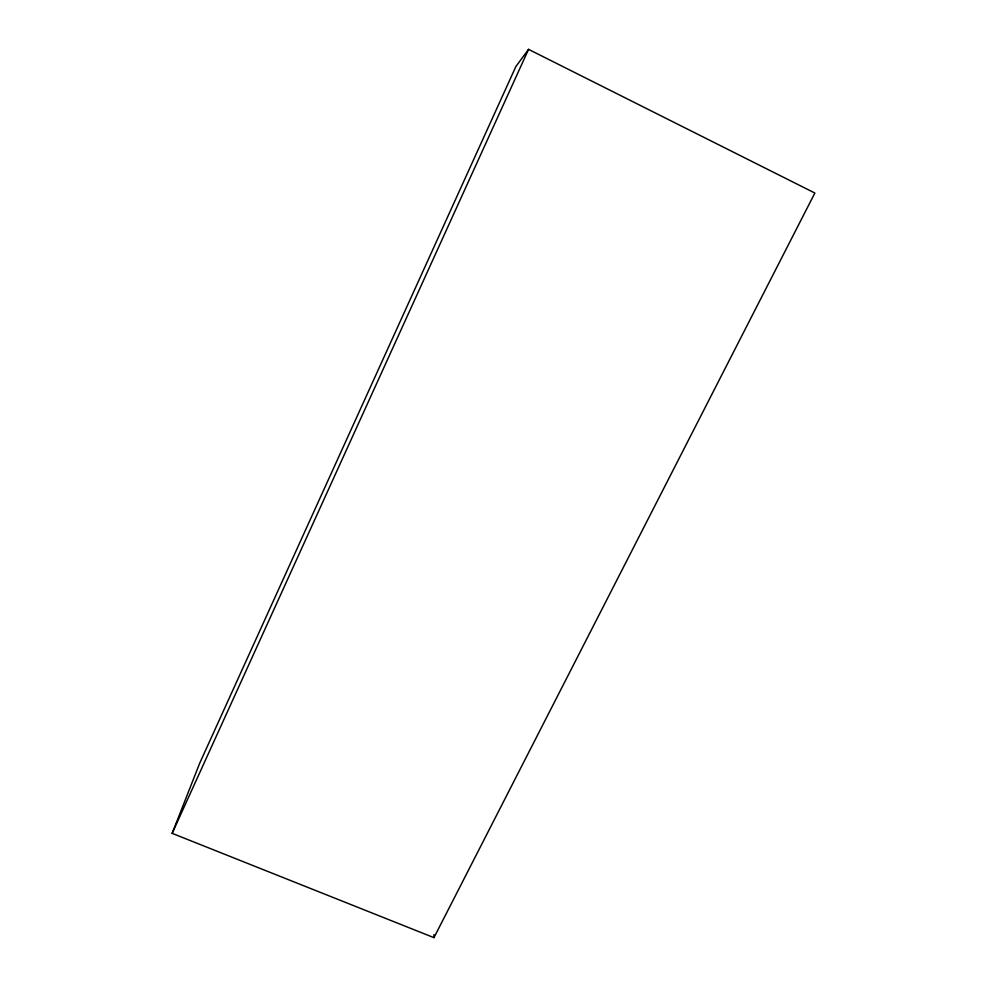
<?xml version="1.0" encoding="UTF-8"?>
<svg xmlns="http://www.w3.org/2000/svg" width="987" height="987" viewBox="0 0 987 987"><rect width="100%" height="100%" fill="white"/><g stroke="black" fill="none" stroke-linecap="round" stroke-linejoin="round"><path stroke-width="1.48" d="M172.145 833.349L199.695 763.222L515.856 66.573L528.551 49.35L814.855 193.033L433.959 937.65L172.145 833.349L528.551 49.35M433.922 934.59L433.959 937.65"/></g></svg>
